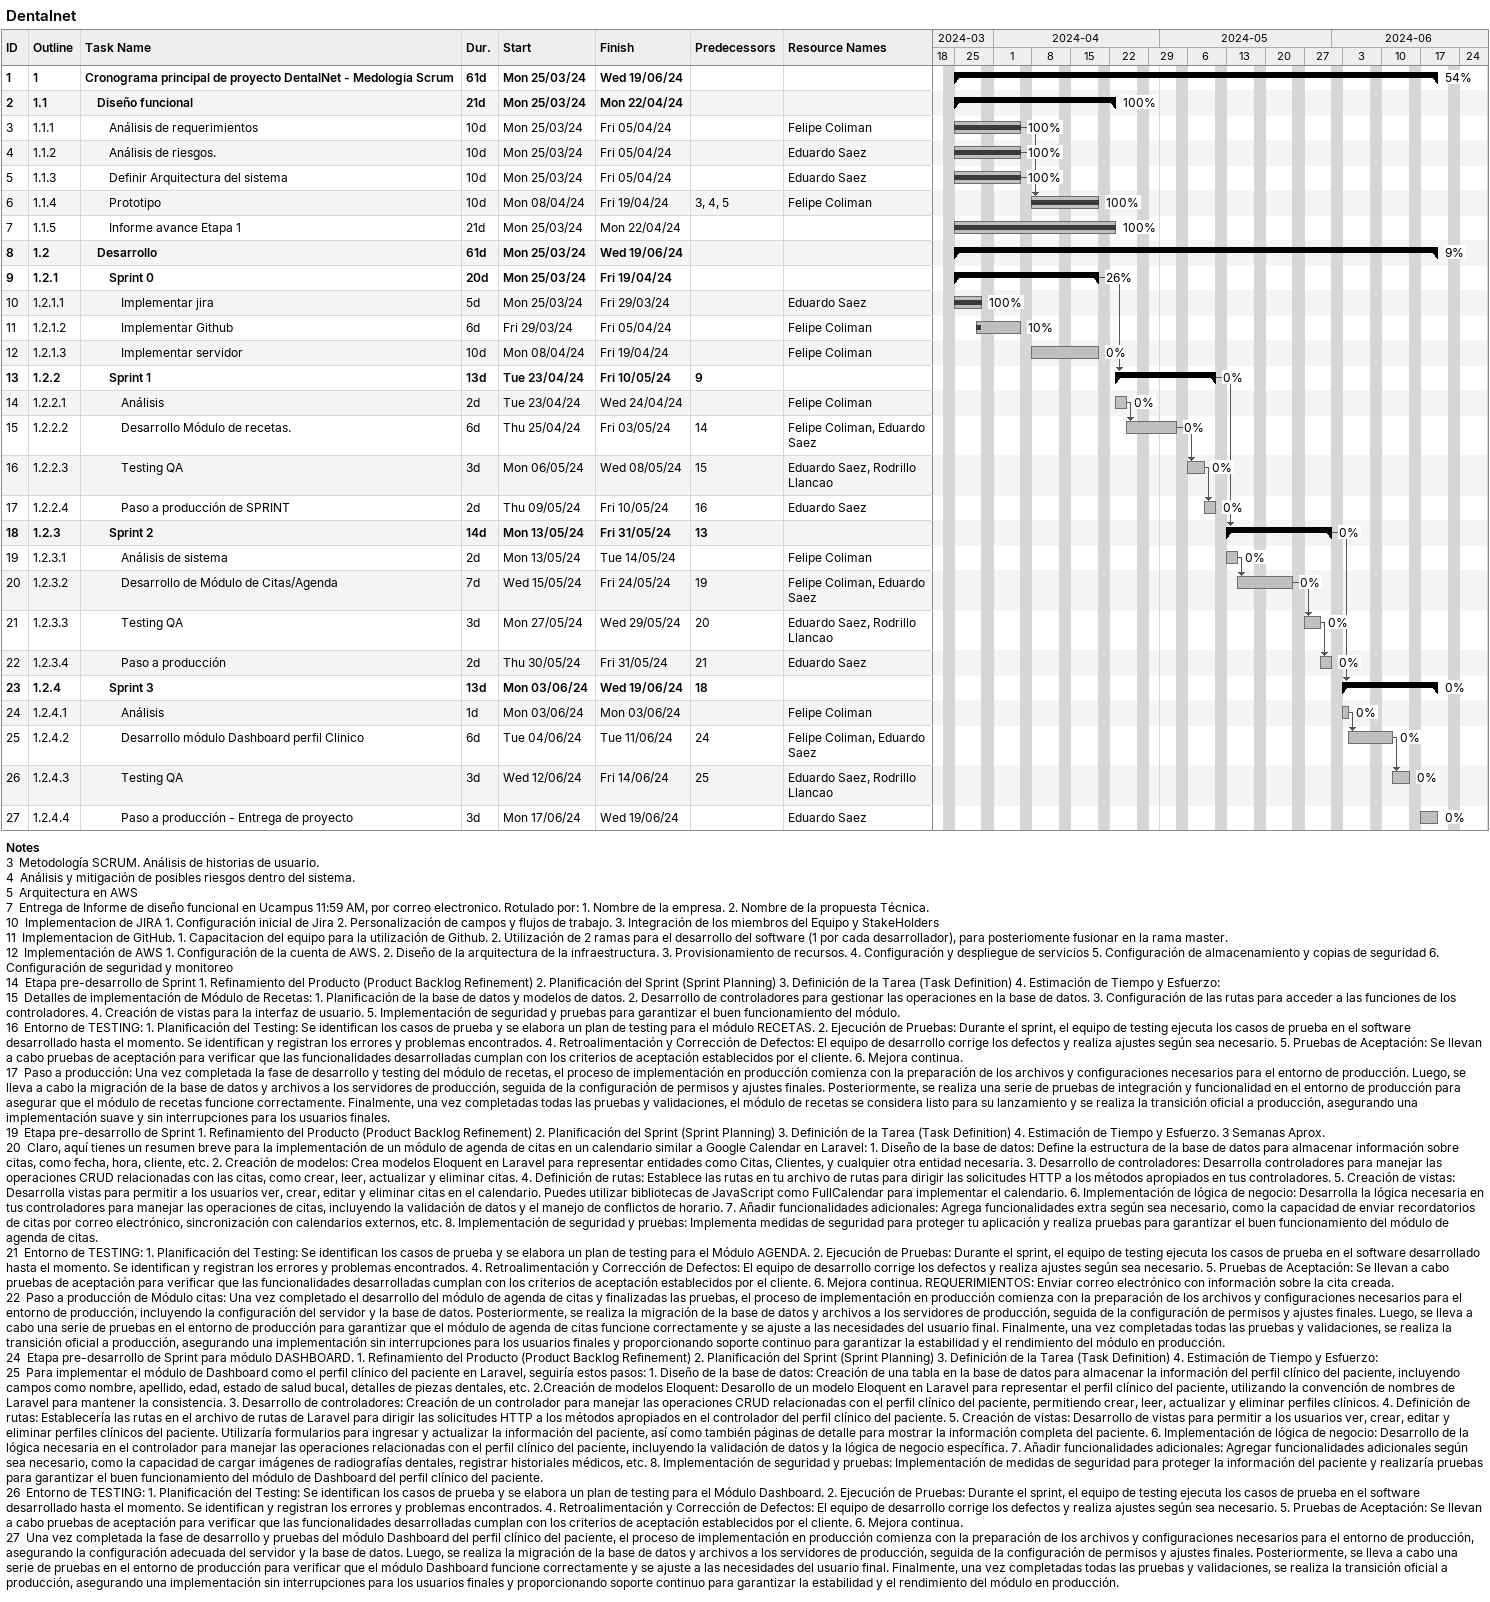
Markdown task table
Dentalnet

| ID | WBS | Task | Duration | Start | Finish | Predecessors | Resources | % complete |
|---|---|---|---|---|---|---|---|---|
| 1 | 1 | **Cronograma principal de proyecto DentalNet - Medología Scrum** | 61d | 2024-03-25 | 2024-06-19 |  |  | 54 |
| 2 | 1.1 | **Diseño funcional** | 21d | 2024-03-25 | 2024-04-22 |  |  | 100 |
| 3 | 1.1.1 | Análisis de requerimientos | 10d | 2024-03-25 | 2024-04-05 |  | Felipe Coliman | 100 |
| 4 | 1.1.2 | Análisis de riesgos. | 10d | 2024-03-25 | 2024-04-05 |  | Eduardo Saez | 100 |
| 5 | 1.1.3 | Definir Arquitectura del sistema | 10d | 2024-03-25 | 2024-04-05 |  | Eduardo Saez | 100 |
| 6 | 1.1.4 | Prototipo | 10d | 2024-04-08 | 2024-04-19 | 3, 4, 5 | Felipe Coliman | 100 |
| 7 | 1.1.5 | Informe avance Etapa 1 | 21d | 2024-03-25 | 2024-04-22 |  |  | 100 |
| 8 | 1.2 | **Desarrollo** | 61d | 2024-03-25 | 2024-06-19 |  |  | 9 |
| 9 | 1.2.1 | **Sprint 0** | 20d | 2024-03-25 | 2024-04-19 |  |  | 26 |
| 10 | 1.2.1.1 | Implementar jira | 5d | 2024-03-25 | 2024-03-29 |  | Eduardo Saez | 100 |
| 11 | 1.2.1.2 | Implementar Github | 6d | 2024-03-29 | 2024-04-05 |  | Felipe Coliman | 10 |
| 12 | 1.2.1.3 | Implementar servidor | 10d | 2024-04-08 | 2024-04-19 |  | Felipe Coliman | 0 |
| 13 | 1.2.2 | **Sprint 1** | 13d | 2024-04-23 | 2024-05-10 | 9 |  | 0 |
| 14 | 1.2.2.1 | Análisis | 2d | 2024-04-23 | 2024-04-24 |  | Felipe Coliman | 0 |
| 15 | 1.2.2.2 | Desarrollo Módulo de recetas. | 6d | 2024-04-25 | 2024-05-03 | 14 | Felipe Coliman, Eduardo Saez | 0 |
| 16 | 1.2.2.3 | Testing QA | 3d | 2024-05-06 | 2024-05-08 | 15 | Eduardo Saez, Rodrillo Llancao | 0 |
| 17 | 1.2.2.4 | Paso a producción de SPRINT | 2d | 2024-05-09 | 2024-05-10 | 16 | Eduardo Saez | 0 |
| 18 | 1.2.3 | **Sprint 2** | 14d | 2024-05-13 | 2024-05-31 | 13 |  | 0 |
| 19 | 1.2.3.1 | Análisis de sistema | 2d | 2024-05-13 | 2024-05-14 |  | Felipe Coliman | 0 |
| 20 | 1.2.3.2 | Desarrollo de Módulo de Citas/Agenda | 7d | 2024-05-15 | 2024-05-24 | 19 | Felipe Coliman, Eduardo Saez | 0 |
| 21 | 1.2.3.3 | Testing QA | 3d | 2024-05-27 | 2024-05-29 | 20 | Eduardo Saez, Rodrillo Llancao | 0 |
| 22 | 1.2.3.4 | Paso a producción | 2d | 2024-05-30 | 2024-05-31 | 21 | Eduardo Saez | 0 |
| 23 | 1.2.4 | **Sprint 3** | 13d | 2024-06-03 | 2024-06-19 | 18 |  | 0 |
| 24 | 1.2.4.1 | Análisis | 1d | 2024-06-03 | 2024-06-03 |  | Felipe Coliman | 0 |
| 25 | 1.2.4.2 | Desarrollo módulo Dashboard perfil Clinico | 6d | 2024-06-04 | 2024-06-11 | 24 | Felipe Coliman, Eduardo Saez | 0 |
| 26 | 1.2.4.3 | Testing QA | 3d | 2024-06-12 | 2024-06-14 | 25 | Eduardo Saez, Rodrillo Llancao | 0 |
| 27 | 1.2.4.4 | Paso a producción - Entrega de proyecto | 3d | 2024-06-17 | 2024-06-19 |  | Eduardo Saez | 0 |

Notes
- 3: Metodología SCRUM. Análisis de historias de usuario.
- 4: Análisis y mitigación de posibles riesgos dentro del sistema.
- 5: Arquitectura en AWS
- 7: Entrega de Informe de diseño funcional en Ucampus 11:59 AM, por correo electronico. Rotulado por: 1. Nombre de la empresa. 2. Nombre de la propuesta Técnica.
- 10: Implementacion de JIRA 1. Configuración inicial de Jira 2. Personalización de campos y flujos de trabajo. 3. Integración de los miembros del Equipo y StakeHolders
- 11: Implementacion de GitHub. 1. Capacitacion del equipo para la utilización de Github. 2. Utilización de 2 ramas para el desarrollo del software (1 por cada desarrollador), para posteriomente fusionar en la rama master.
- 12: Implementación de AWS 1. Configuración de la cuenta de AWS. 2. Diseño de la arquitectura de la infraestructura. 3. Provisionamiento de recursos. 4. Configuración y despliegue de servicios 5. Configuración de almacenamiento y copias de seguridad 6. Configuración de seguridad y monitoreo
- 14: Etapa pre-desarrollo de Sprint 1. Refinamiento del Producto (Product Backlog Refinement) 2. Planificación del Sprint (Sprint Planning) 3. Definición de la Tarea (Task Definition) 4. Estimación de Tiempo y Esfuerzo:
- 15: Detalles de implementación de Módulo de Recetas: 1. Planificación de la base de datos y modelos de datos. 2. Desarrollo de controladores para gestionar las operaciones en la base de datos. 3. Configuración de las rutas para acceder a las funciones de los controladores. 4. Creación de vistas para la interfaz de usuario. 5. Implementación de seguridad y pruebas para garantizar el buen funcionamiento del módulo.
- 16: Entorno de TESTING: 1. Planificación del Testing: Se identifican los casos de prueba y se elabora un plan de testing para el módulo RECETAS. 2. Ejecución de Pruebas: Durante el sprint, el equipo de testing ejecuta los casos de prueba en el software desarrollado hasta el momento. Se identifican y registran los errores y problemas encontrados. 4. Retroalimentación y Corrección de Defectos: El equipo de desarrollo corrige los defectos y realiza ajustes según sea necesario. 5. Pruebas de Aceptación: Se llevan a cabo pruebas de aceptación para verificar que las funcionalidades desarrolladas cumplan con los criterios de aceptación establecidos por el cliente. 6. Mejora continua.
- 17: Paso a producción: Una vez completada la fase de desarrollo y testing del módulo de recetas, el proceso de implementación en producción comienza con la preparación de los archivos y configuraciones necesarios para el entorno de producción. Luego, se lleva a cabo la migración de la base de datos y archivos a los servidores de producción, seguida de la configuración de permisos y ajustes finales. Posteriormente, se realiza una serie de pruebas de integración y funcionalidad en el entorno de producción para asegurar que el módulo de recetas funcione correctamente. Finalmente, una vez completadas todas las pruebas y validaciones, el módulo de recetas se considera listo para su lanzamiento y se realiza la transición oficial a producción, asegurando una implementación suave y sin interrupciones para los usuarios finales.
- 19: Etapa pre-desarrollo de Sprint 1. Refinamiento del Producto (Product Backlog Refinement) 2. Planificación del Sprint (Sprint Planning) 3. Definición de la Tarea (Task Definition) 4. Estimación de Tiempo y Esfuerzo. 3 Semanas Aprox.
- 20: Claro, aquí tienes un resumen breve para la implementación de un módulo de agenda de citas en un calendario similar a Google Calendar en Laravel: 1. Diseño de la base de datos: Define la estructura de la base de datos para almacenar información sobre citas, como fecha, hora, cliente, etc. 2. Creación de modelos: Crea modelos Eloquent en Laravel para representar entidades como Citas, Clientes, y cualquier otra entidad necesaria. 3. Desarrollo de controladores: Desarrolla controladores para manejar las operaciones CRUD relacionadas con las citas, como crear, leer, actualizar y eliminar citas. 4. Definición de rutas: Establece las rutas en tu archivo de rutas para dirigir las solicitudes HTTP a los métodos apropiados en tus controladores. 5. Creación de vistas: Desarrolla vistas para permitir a los usuarios ver, crear, editar y eliminar citas en el calendario. Puedes utilizar bibliotecas de JavaScript como FullCalendar para implementar el calendario. 6. Implementación de lógica de negocio: Desarrolla la lógica necesaria en tus controladores para manejar las operaciones de citas, incluyendo la validación de datos y el manejo de conflictos de horario. 7. Añadir funcionalidades adicionales: Agrega funcionalidades extra según sea necesario, como la capacidad de enviar recordatorios de citas por correo electrónico, sincronización con calendarios externos, etc. 8. Implementación de seguridad y pruebas: Implementa medidas de seguridad para proteger tu aplicación y realiza pruebas para garantizar el buen funcionamiento del módulo de agenda de citas.
- 21: Entorno de TESTING: 1. Planificación del Testing: Se identifican los casos de prueba y se elabora un plan de testing para el Módulo AGENDA. 2. Ejecución de Pruebas: Durante el sprint, el equipo de testing ejecuta los casos de prueba en el software desarrollado hasta el momento. Se identifican y registran los errores y problemas encontrados. 4. Retroalimentación y Corrección de Defectos: El equipo de desarrollo corrige los defectos y realiza ajustes según sea necesario. 5. Pruebas de Aceptación: Se llevan a cabo pruebas de aceptación para verificar que las funcionalidades desarrolladas cumplan con los criterios de aceptación establecidos por el cliente. 6. Mejora continua. REQUERIMIENTOS: Enviar correo electrónico con información sobre la cita creada.
- 22: Paso a producción de Módulo citas: Una vez completado el desarrollo del módulo de agenda de citas y finalizadas las pruebas, el proceso de implementación en producción comienza con la preparación de los archivos y configuraciones necesarios para el entorno de producción, incluyendo la configuración del servidor y la base de datos. Posteriormente, se realiza la migración de la base de datos y archivos a los servidores de producción, seguida de la configuración de permisos y ajustes finales. Luego, se lleva a cabo una serie de pruebas en el entorno de producción para garantizar que el módulo de agenda de citas funcione correctamente y se ajuste a las necesidades del usuario final. Finalmente, una vez completadas todas las pruebas y validaciones, se realiza la transición oficial a producción, asegurando una implementación sin interrupciones para los usuarios finales y proporcionando soporte continuo para garantizar la estabilidad y el rendimiento del módulo en producción.
- 24: Etapa pre-desarrollo de Sprint para módulo DASHBOARD. 1. Refinamiento del Producto (Product Backlog Refinement) 2. Planificación del Sprint (Sprint Planning) 3. Definición de la Tarea (Task Definition) 4. Estimación de Tiempo y Esfuerzo:
- 25: Para implementar el módulo de Dashboard como el perfil clínico del paciente en Laravel, seguiría estos pasos: 1. Diseño de la base de datos: Creación de una tabla en la base de datos para almacenar la información del perfil clínico del paciente, incluyendo campos como nombre, apellido, edad, estado de salud bucal, detalles de piezas dentales, etc. 2.Creación de modelos Eloquent: Desarollo de un modelo Eloquent en Laravel para representar el perfil clínico del paciente, utilizando la convención de nombres de Laravel para mantener la consistencia. 3. Desarrollo de controladores: Creación de un controlador para manejar las operaciones CRUD relacionadas con el perfil clínico del paciente, permitiendo crear, leer, actualizar y eliminar perfiles clínicos. 4. Definición de rutas: Establecería las rutas en el archivo de rutas de Laravel para dirigir las solicitudes HTTP a los métodos apropiados en el controlador del perfil clínico del paciente. 5. Creación de vistas: Desarrollo de vistas para permitir a los usuarios ver, crear, editar y eliminar perfiles clínicos del paciente. Utilizaría formularios para ingresar y actualizar la información del paciente, así como también páginas de detalle para mostrar la información completa del paciente. 6. Implementación de lógica de negocio: Desarrollo de la lógica necesaria en el controlador para manejar las operaciones relacionadas con el perfil clínico del paciente, incluyendo la validación de datos y la lógica de negocio específica. 7. Añadir funcionalidades adicionales: Agregar funcionalidades adicionales según sea necesario, como la capacidad de cargar imágenes de radiografías dentales, registrar historiales médicos, etc. 8. Implementación de seguridad y pruebas: Implementación de medidas de seguridad para proteger la información del paciente y realizaría pruebas para garantizar el buen funcionamiento del módulo de Dashboard del perfil clínico del paciente.
- 26: Entorno de TESTING: 1. Planificación del Testing: Se identifican los casos de prueba y se elabora un plan de testing para el Módulo Dashboard. 2. Ejecución de Pruebas: Durante el sprint, el equipo de testing ejecuta los casos de prueba en el software desarrollado hasta el momento. Se identifican y registran los errores y problemas encontrados. 4. Retroalimentación y Corrección de Defectos: El equipo de desarrollo corrige los defectos y realiza ajustes según sea necesario. 5. Pruebas de Aceptación: Se llevan a cabo pruebas de aceptación para verificar que las funcionalidades desarrolladas cumplan con los criterios de aceptación establecidos por el cliente. 6. Mejora continua.
- 27: Una vez completada la fase de desarrollo y pruebas del módulo Dashboard del perfil clínico del paciente, el proceso de implementación en producción comienza con la preparación de los archivos y configuraciones necesarios para el entorno de producción, asegurando la configuración adecuada del servidor y la base de datos. Luego, se realiza la migración de la base de datos y archivos a los servidores de producción, seguida de la configuración de permisos y ajustes finales. Posteriormente, se lleva a cabo una serie de pruebas en el entorno de producción para verificar que el módulo Dashboard funcione correctamente y se ajuste a las necesidades del usuario final. Finalmente, una vez completadas todas las pruebas y validaciones, se realiza la transición oficial a producción, asegurando una implementación sin interrupciones para los usuarios finales y proporcionando soporte continuo para garantizar la estabilidad y el rendimiento del módulo en producción.
